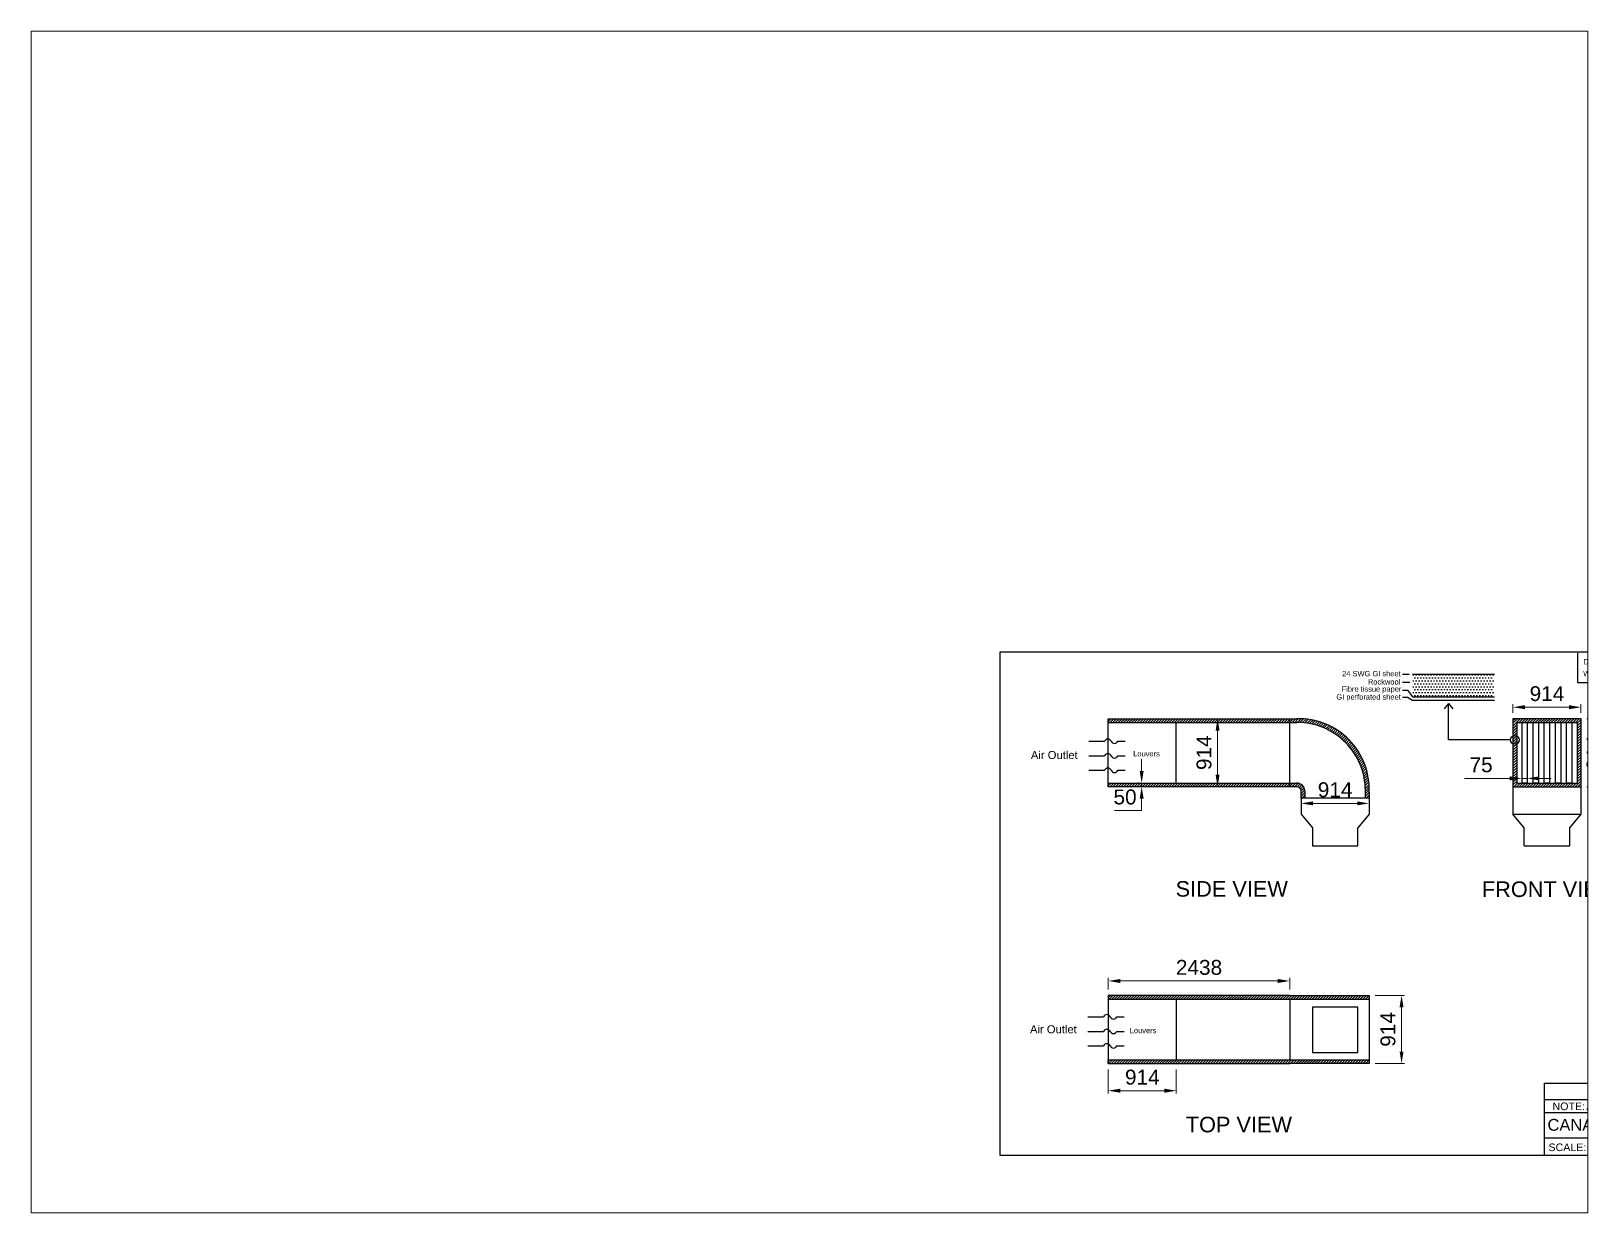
# Paper-space layout 'Layout1' of a CAD drawing. Header units: millimetres. Extents: x 26 to 231, y 20 to 176.
# The model-space entities are those that its viewports show. They can reach past a viewport. Long polylines and large blocks are cut down to what shows.
import ezdxf

# ---------------------------------------------------------------- set-up
doc = ezdxf.new("R2010")
doc.units = ezdxf.units.MM
doc.linetypes.add('DASHEDX2', pattern=[38.1, 25.4, -12.7])
doc.layers.add('M-HVAC-EXHA', color=6, linetype='Continuous')
doc.layers.add('text', color=3, linetype='Continuous')
doc.styles.get("Standard").update_dxf_attribs({"font": 'Arial.ttf'})
doc.dimstyles.new('ISO-25', dxfattribs={"dimscale": 80, "dimtxt": 2.5, "dimasz": 2, "dimexe": 0.5, "dimexo": 1, "dimgap": 1, "dimtad": 3, "dimtoh": 1, "dimdec": 0, "dimdsep": 46, "dimtxsty": 'Standard', "dimcen": 1, "dimclrd": 1, "dimclre": 1, "dimclrt": 5, "dimadec": 5, "dimazin": 0, "dimtfac": 1, "dimtdec": 0, "dimtmove": 0, "dimatfit": 3, "dimfxl": 1, "dimlwd": 0, "dimlwe": 0, "dimarcsym": 0})

# ---------------------------------------------------------------- blocks, each defined once
blk = doc.blocks.new('*D22')
at = {"color": 1, "lineweight": 0, "transparency": 16777216}
for p, q in [((15359, -3429), (15359, -3315)), ((16273, -3429), (16273, -3315)), ((15519, -3355), (16113, -3355))]:
    blk.add_line(p, q, dxfattribs=at)
at = {"color": 1, "transparency": 16777216}
for points in [[(15519, -3328), (15519, -3382), (15359, -3355)], [(16113, -3328), (16113, -3382), (16273, -3355)]]:
    blk.add_solid(points, dxfattribs=at)
at = {"layer": 'Defpoints', "color": 0, "transparency": 16777216}
for p in [(15359, -3509), (16273, -3355), (16273, -3509)]:
    blk.add_point(p, dxfattribs=at)
at = {"color": 5, "transparency": 16777216, "insert": (15816, -3174), "char_height": 200, "attachment_point": 5}
blk.add_mtext('914', dxfattribs=at)
blk = doc.blocks.new('*D24')
at = {"color": 1, "lineweight": 0, "transparency": 16777216}
for p, q in [((9921, -7146), (9921, -6992)), ((10081, -7032), (12199, -7032)), ((12359, -7146), (12359, -6992))]:
    blk.add_line(p, q, dxfattribs=at)
at = {"color": 1, "transparency": 16777216}
for points in [[(10081, -7006), (10081, -7059), (9921, -7032)], [(12199, -7006), (12199, -7059), (12359, -7032)]]:
    blk.add_solid(points, dxfattribs=at)
at = {"layer": 'Defpoints', "color": 0, "transparency": 16777216}
for p in [(12359, -7032), (9921, -7226), (12359, -7226)]:
    blk.add_point(p, dxfattribs=at)
at = {"color": 5, "transparency": 16777216, "insert": (11140, -6851), "char_height": 200, "attachment_point": 5}
blk.add_mtext('2438', dxfattribs=at)
blk = doc.blocks.new('*D26')
at = {"color": 1, "lineweight": 0, "transparency": 16777216}
for p, q in [((9921, -8220), (9921, -8546)), ((10835, -8220), (10835, -8546)), ((10081, -8506), (10675, -8506))]:
    blk.add_line(p, q, dxfattribs=at)
at = {"color": 1, "transparency": 16777216}
for points in [[(10081, -8479), (10081, -8533), (9921, -8506)], [(10675, -8479), (10675, -8533), (10835, -8506)]]:
    blk.add_solid(points, dxfattribs=at)
at = {"layer": 'Defpoints', "color": 0, "transparency": 16777216}
for p in [(9921, -8140), (10835, -8140), (10835, -8506)]:
    blk.add_point(p, dxfattribs=at)
at = {"color": 5, "transparency": 16777216, "insert": (10378, -8325), "char_height": 200, "attachment_point": 5}
blk.add_mtext('914', dxfattribs=at)
blk = doc.blocks.new('*D27')
at = {"color": 1, "lineweight": 0, "transparency": 16777216}
for p, q in [((13506, -7226), (13902, -7226)), ((13862, -7980), (13862, -7386)), ((13506, -8140), (13902, -8140))]:
    blk.add_line(p, q, dxfattribs=at)
at = {"color": 1, "transparency": 16777216}
for points in [[(13835, -7386), (13888, -7386), (13862, -7226)], [(13835, -7980), (13888, -7980), (13862, -8140)]]:
    blk.add_solid(points, dxfattribs=at)
at = {"layer": 'Defpoints', "color": 0, "transparency": 16777216}
for p in [(13426, -7226), (13862, -7226), (13426, -8140)]:
    blk.add_point(p, dxfattribs=at)
at = {"color": 5, "transparency": 16777216, "insert": (13680, -7683), "char_height": 200, "attachment_point": 5, "rotation": 90}
blk.add_mtext('914', dxfattribs=at)
blk = doc.blocks.new('*U28')
for p, q in [((-37.5, 407.2), (-37.5, -407.2)), ((-37.5, 407.2), (37.5, 407.2)), ((37.5, 407.2), (37.5, -407.2)), ((37.5, -407.2), (-37.5, -407.2))]:
    blk.add_line(p, q)
blk = doc.blocks.new('*U29')
at = {"color": 0, "linetype": 'ByBlock', "lineweight": -2, "transparency": 16777216}
for p in [(0, 0), (150, 0), (300, 0), (450, 0), (600, 0)]:
    blk.add_blockref('*U28', p, dxfattribs=at)
blk = doc.blocks.new('*D32')
at = {"color": 1, "lineweight": 0, "transparency": 16777216}
for p, q in [((16353, -3509), (16671, -3509)), ((16631, -3669), (16631, -4263)), ((16353, -4423), (16671, -4423))]:
    blk.add_line(p, q, dxfattribs=at)
at = {"color": 1, "transparency": 16777216}
for points in [[(16605, -3669), (16658, -3669), (16631, -3509)], [(16605, -4263), (16658, -4263), (16631, -4423)]]:
    blk.add_solid(points, dxfattribs=at)
at = {"layer": 'Defpoints', "color": 0, "transparency": 16777216}
for p in [(16273, -3509), (16273, -4423), (16631, -4423)]:
    blk.add_point(p, dxfattribs=at)
at = {"color": 5, "transparency": 16777216, "insert": (16450, -3966), "char_height": 200, "attachment_point": 5, "rotation": 90}
blk.add_mtext('914', dxfattribs=at)
blk = doc.blocks.new('*D33')
at = {"color": 1, "lineweight": 0, "transparency": 16777216}
for p, q in [((11373, -3509), (11429, -3509)), ((11389, -4263), (11389, -3669)), ((11373, -4423), (11429, -4423))]:
    blk.add_line(p, q, dxfattribs=at)
at = {"color": 1, "transparency": 16777216}
for points in [[(11363, -3669), (11416, -3669), (11389, -3509)], [(11363, -4263), (11416, -4263), (11389, -4423)]]:
    blk.add_solid(points, dxfattribs=at)
at = {"layer": 'Defpoints', "color": 0, "transparency": 16777216}
for p in [(11293, -3509), (11389, -3509), (11293, -4423)]:
    blk.add_point(p, dxfattribs=at)
at = {"color": 5, "transparency": 16777216, "insert": (11208, -3966), "char_height": 200, "attachment_point": 5, "rotation": 90}
blk.add_mtext('914', dxfattribs=at)
blk = doc.blocks.new('Return Air -1')
for p, q in [((128, 0), (0, 0)), ((613, 0), (348, 0))]:
    blk.add_line(p, q)
blk.add_lwpolyline([(613, 0, 0, 98.8, 0), (391, 0, 0, 0, 0), (388, 0, 0, 0, 0)], format="xyseb")
for centre, start, end in [((183, -22), 21.98, 158.02), ((293, 22), 201.98, 338.02)]:
    blk.add_arc(centre, 59.1, start, end)
blk = doc.blocks.new('*D37')
at = {"color": 1, "lineweight": 0, "transparency": 16777216}
for p, q in [((15316, -4311), (14707, -4311)), ((15551, -4311), (15476, -4311)), ((15476, -4377), (15476, -4351)), ((15551, -4377), (15551, -4351)), ((15711, -4311), (15871, -4311))]:
    blk.add_line(p, q, dxfattribs=at)
at = {"color": 1, "transparency": 16777216}
for points in [[(15316, -4284), (15316, -4338), (15476, -4311)], [(15711, -4284), (15711, -4338), (15551, -4311)]]:
    blk.add_solid(points, dxfattribs=at)
at = {"layer": 'Defpoints', "color": 0, "transparency": 16777216}
for p in [(15476, -4297), (15476, -4311), (15551, -4297)]:
    blk.add_point(p, dxfattribs=at)
at = {"color": 5, "transparency": 16777216, "insert": (14931, -4130), "char_height": 200, "attachment_point": 5}
blk.add_mtext('75', dxfattribs=at)
blk = doc.blocks.new('*D42')
at = {"color": 1, "lineweight": 0, "transparency": 16777216}
for p, q in [((10369, -4213), (10369, -4053)), ((10320, -4373), (10329, -4373)), ((10369, -4373), (10369, -4423)), ((10320, -4423), (10329, -4423)), ((10369, -4583), (10369, -4743)), ((10369, -4743), (10003, -4743))]:
    blk.add_line(p, q, dxfattribs=at)
at = {"color": 1, "transparency": 16777216}
for points in [[(10343, -4213), (10396, -4213), (10369, -4373)], [(10343, -4583), (10396, -4583), (10369, -4423)]]:
    blk.add_solid(points, dxfattribs=at)
at = {"layer": 'Defpoints', "color": 0, "transparency": 16777216}
for p in [(10400, -4373), (10369, -4423), (10400, -4423)]:
    blk.add_point(p, dxfattribs=at)
at = {"color": 5, "transparency": 16777216, "insert": (10146, -4562), "char_height": 200, "attachment_point": 5}
blk.add_mtext('50', dxfattribs=at)
blk = doc.blocks.new('*D46')
at = {"color": 1, "lineweight": 0, "transparency": 16777216}
for p, q in [((12511, -4712), (12511, -4607)), ((12671, -4647), (13266, -4647)), ((13426, -4712), (13426, -4607))]:
    blk.add_line(p, q, dxfattribs=at)
at = {"color": 1, "transparency": 16777216}
for points in [[(12671, -4620), (12671, -4673), (12511, -4647)], [(13266, -4620), (13266, -4673), (13426, -4647)]]:
    blk.add_solid(points, dxfattribs=at)
at = {"layer": 'Defpoints', "color": 0, "transparency": 16777216}
for p in [(12511, -4792), (13426, -4647), (13426, -4792)]:
    blk.add_point(p, dxfattribs=at)
at = {"color": 5, "transparency": 16777216, "insert": (12969, -4465), "char_height": 200, "attachment_point": 5}
blk.add_mtext('914', dxfattribs=at)

msp = doc.modelspace()

# ---------------------------------------------------------------- hatches: boundary and pattern name
h = msp.add_hatch()
h.set_pattern_fill('DOTS', color=256, scale=25, style=0)
h.set_pattern_definition([(0, (11956.255, -4270.193), (19.84375, 39.6875), [0, -39.6875])])
h.paths.add_polyline_path([(14008.6, -3213.9), (15108.6, -3213.9), (15108.6, -2909.4), (14008.6, -2909.4)])
at = {"true_color": 0x939598}
h = msp.add_hatch(dxfattribs=at)
h.set_pattern_fill('ANSI31', color=252, scale=8)
h.paths.add_polyline_path([(12456.3, -3508.9), (12358.9, -3508.9), (12358.9, -3558.9), (12456.3, -3558.9, -0.4152566), (13375.7, -4478.3), (13375.7, -4575.7), (13425.7, -4575.7), (13425.7, -4495.7, 0.4349217)])
h.paths.add_polyline_path([(12358.9, -4373.3), (9920.5, -4373.3), (9920.5, -4423.3), (12358.9, -4423.3)])
h = msp.add_hatch(dxfattribs=at)
h.set_pattern_fill('ANSI31', color=252, scale=8)
h.paths.add_polyline_path([(12358.9, -3508.9), (9920.5, -3508.9), (9920.5, -3558.9), (12358.9, -3558.9)])
h = msp.add_hatch(dxfattribs=at)
h.set_pattern_fill('ANSI31', color=252, scale=8)
h.paths.add_polyline_path([(16273.3, -3508.9), (16223.3, -3508.9), (15358.9, -3508.9), (15358.9, -4423.3), (16273.3, -4423.3)])
h.paths.add_polyline_path([(16223.3, -3558.9), (16223.3, -4373.3), (15408.9, -4373.3), (15408.9, -3558.9)], flags=16)
h = msp.add_hatch(dxfattribs=at)
h.set_pattern_fill('ANSI31', color=252, scale=8)
h.paths.add_polyline_path([(12456.3, -4373.3), (12358.9, -4373.3), (12358.9, -4423.3), (12456.3, -4423.3, -0.4142136), (12511.3, -4478.3), (12511.3, -4575.7), (12561.3, -4575.7), (12561.3, -4478.3, 0.3951832)])
h = msp.add_hatch(dxfattribs=at)
h.set_pattern_fill('ANSI31', color=252, scale=8)
h.paths.add_polyline_path([(13425.7, -7225.8), (12358.9, -7225.8), (9920.5, -7225.8), (9920.5, -7275.8), (13425.7, -7275.8)])
h.paths.add_polyline_path([(13425.7, -8090.2), (9920.5, -8090.2), (9920.5, -8140.2), (10834.9, -8140.2), (12358.9, -8140.2), (13425.7, -8140.2)])

# ---------------------------------------------------------------- linework, layer by layer
at = {"color": 5}
for p, q in [((16227.9, -2627.2), (16227.9, -3023)), ((16227.9, -3023), (18114.7, -3023))]:
    msp.add_line(p, q, dxfattribs=at)
at = {"color": 8}
for p, q in [((13874.8, -2909.4), (13963.2, -2909.4)), ((13874.8, -3019.3), (13974.2, -3019.3)), ((13874.8, -3124.5), (13942.6, -3124.5)), ((13942.6, -3124.5), (14008.6, -3213.9)), ((13874.8, -3221.7), (13942.6, -3221.7)), ((13942.6, -3221.7), (14008.6, -3261.9)), ((14494.7, -3305.9), (14436.5, -3377.6)), ((14494.7, -3305.9), (14552.9, -3377.6))]:
    msp.add_line(p, q, dxfattribs=at)
for p, q in [((14008.6, -2909.4), (15108.6, -2909.4)), ((14008.6, -3213.9), (15108.6, -3213.9)), ((14008.6, -3261.9), (15108.6, -3261.9)), ((14494.7, -3794.5), (14494.7, -3305.9)), ((9920.5, -4423.3), (9920.5, -3508.9)), ((9920.5, -3508.9), (12358.9, -3508.9)), ((12358.9, -4423.3), (12358.9, -3508.9)), ((12358.9, -3508.9), (12456.3, -3508.9)), ((15358.9, -3508.9), (15358.9, -4423.3)), ((16273.3, -3508.9), (15358.9, -3508.9)), ((16273.3, -3508.9), (16223.3, -3508.9)), ((16273.3, -4423.3), (16273.3, -3508.9)), ((12358.9, -3558.9), (12456.3, -3558.9)), ((15408.9, -3558.9), (16223.3, -3558.9)), ((15408.9, -3558.9), (15408.9, -4373.3)), ((16223.3, -3558.9), (16223.3, -4373.3)), ((15326.7, -3794.5), (14494.7, -3794.5)), ((12358.9, -4373.3), (12456.3, -4373.3)), ((15408.9, -4373.3), (16223.3, -4373.3)), ((12358.9, -4423.3), (9920.5, -4423.3)), ((12456.3, -4423.3), (12358.9, -4423.3)), ((12511.3, -4575.7), (12511.3, -4478.3)), ((13425.7, -4575.7), (12511.3, -4575.7)), ((12511.3, -4575.7), (12511.3, -4792.2)), ((12561.3, -4478.3), (12561.3, -4575.7)), ((13375.7, -4575.7), (13375.7, -4478.3)), ((13425.7, -4575.7), (13375.7, -4575.7)), ((13425.7, -4495.7), (13425.7, -4575.7)), ((13425.7, -4575.7), (13425.7, -4792.2)), ((15358.9, -4423.3), (16273.3, -4423.3)), ((15358.9, -4423.3), (15358.9, -4792.2)), ((15538, -4423.3), (15613, -4423.3)), ((16273.3, -4792.2), (16273.3, -4423.3)), ((12511.3, -4792.2), (12663.7, -4976.9)), ((13425.7, -4792.2), (13273.3, -4976.9)), ((15358.9, -4792.2), (16273.3, -4792.2)), ((15358.9, -4792.2), (15816.1, -4792.2)), ((15511.3, -4976.9), (15358.9, -4792.2)), ((16120.9, -4976.9), (16273.3, -4792.2)), ((12663.7, -4976.9), (12663.7, -5216.9)), ((13273.3, -5216.9), (13273.3, -4976.9)), ((15511.3, -5216.9), (15511.3, -4976.9)), ((16120.9, -5216.9), (16120.9, -4976.9)), ((12663.7, -5216.9), (13273.3, -5216.9)), ((12663.7, -5216.9), (12968.5, -5216.9)), ((15511.3, -5216.9), (16120.9, -5216.9)), ((9920.5, -7225.8), (9920.5, -8140.2)), ((12358.9, -7225.8), (9920.5, -7225.8)), ((10834.9, -7225.8), (9920.5, -7225.8)), ((9920.5, -7225.8), (9920.5, -8140.2)), ((9920.5, -7225.8), (9920.5, -7275.8)), ((9920.5, -7275.8), (13425.7, -7275.8)), ((12358.9, -7225.8), (13425.7, -7225.8)), ((12358.9, -7275.8), (12358.9, -8090.2)), ((13425.7, -7225.8), (13425.7, -8140.2)), ((9920.5, -8140.2), (9920.5, -8090.2)), ((9920.5, -8090.2), (13425.7, -8090.2)), ((9920.5, -8140.2), (12358.9, -8140.2)), ((9920.5, -8140.2), (10834.9, -8140.2)), ((13425.7, -8140.2), (12358.9, -8140.2)), ((15776.6, -8405.8), (18114.7, -8405.8)), ((15776.6, -8405.8), (15776.6, -9370.6)), ((15776.6, -8626), (18114.7, -8626)), ((15776.6, -8801.1), (18114.7, -8801.1)), ((15776.6, -9137.4), (18114.7, -9137.4))]:
    msp.add_line(p, q)
at = {"color": 8, "ltscale": 3000}
for p, q in [((9920.5, -3558.9), (12358.9, -3558.9)), ((9920.5, -4373.3), (12358.9, -4373.3))]:
    msp.add_line(p, q, dxfattribs=at)
at = {"color": 8, "linetype": 'DASHEDX2', "ltscale": 3000}
for p, q in [((10834.9, -4373.3), (10834.9, -3558.9)), ((10834.9, -7275.8), (10834.9, -8090.2))]:
    msp.add_line(p, q, dxfattribs=at)
at = {"color": 8, "linetype": 'DASHEDX2', "ltscale": 4000}
for p, q in [((13273.3, -7383), (12663.7, -7383)), ((12663.7, -7383), (12663.7, -7993)), ((13273.3, -7993), (13273.3, -7383)), ((12663.7, -7993), (13273.3, -7993))]:
    msp.add_line(p, q, dxfattribs=at)
at = {"color": 5}
msp.add_lwpolyline([(18114.7, -2615.1), (8461.4, -2615.1), (8461.4, -9370.6), (18114.7, -9370.6)], close=True, dxfattribs=at)
msp.add_circle((15385.1, -3794.5), 58.4)
for centre, radius, start, end in [((12481.1, -4454.1), 945.5, 357.47984, 91.50092), ((12458, -4476.7), 917.8, 359.89801, 90.10199), ((12452.8, -4481.9), 108.6, 1.8738, 88.1262), ((12456.3, -4478.3), 55, 0, 90)]:
    msp.add_arc(centre, radius, start, end)

# ---------------------------------------------------------------- block references
msp.add_blockref('*U29', (15513.4, -3966.1))
at = {"layer": 'M-HVAC-EXHA', "xscale": 0.8, "yscale": 0.8, "zscale": 0.8, "rotation": 180.0007253706572}
for p in [(10149.6, -3812.6), (10149.6, -4007.6), (10149.6, -4202.6), (10136, -7514.4), (10136, -7709.5), (10136, -7904.5)]:
    msp.add_blockref('Return Air -1', p, dxfattribs=at)

# ---------------------------------------------------------------- texts
at = {"color": 8}
for s, height, p in [('24 SWG GI sheet', 71.948, (13062.8, -2940.1)), ('Fibre tissue paper', 71.948, (13055.6, -3146.2)), ('Rockwool', 71.95, (13409.5, -3050.8)), ('GI perforated sheet', 71.948, (12985.7, -3252.9)), ('Air Outlet', 107.92, (8880.8, -4050.9)), ('Louvers', 71.95, (10255.7, -4015.7)), ('Air Outlet', 107.92, (8868.7, -7735.1)), ('Louvers', 71.95, (10209.9, -7733.9))]:
    msp.add_text(s, height=height, dxfattribs=at).set_placement(p)
for s, height, p in [('SIDE VIEW', 208.97, (10825.7, -5899.6)), ('FRONT VIEW', 208.97, (14941.2, -5904.3)), ('NOTE:', 102.34, (15890.4, -8767.3)), ('All DIMENSIONS ARE IN MM.', 84.355, (16344, -8766.7)), ('TOP VIEW', 208.97, (10962.5, -9065.4)), ('CANARA ACOUSTICS', 158.466, (15823.1, -9043.9)), ('SCALE: 1:1', 102.02, (15836.9, -9317.5))]:
    msp.add_text(s, height=height).set_placement(p)
at = {"layer": 'text', "color": 5}
for s, p in [('DO NOT SCALE THE DRAWING', (16303.4, -2781.1)), ('WORK WITH DIMENSIONS ONLY', (16303.4, -2941.3))]:
    msp.add_text(s, height=72.118, dxfattribs=at).set_placement(p)

# ---------------------------------------------------------------- dimensions: what is measured, and where the dimension line sits
for p1, p2, distance, picture, middle in [((15358.9, -3508.9), (16273.3, -3508.9), 154, '*D22', (15816.1, -3173.6)), ((9920.5, -7225.8), (12358.9, -7225.8), 193.5, '*D24', (11139.7, -6851))]:
    dim = msp.add_aligned_dim(p1=p1, p2=p2, distance=distance, dimstyle='ISO-25')
    dim.commit()
    dim.dimension.update_dxf_attribs({"geometry": picture, "text_midpoint": middle})
for base, p1, p2, picture, middle in [((11389.2, -3508.9), (11293.2, -4423.3), (11293.2, -3508.9), '*D33', (11207.8, -3966.1)), ((16631.2, -4423.3), (16273.3, -3508.9), (16273.3, -4423.3), '*D32', (16449.8, -3966.1)), ((10369.4, -4423.3), (10399.9, -4373.3), (10399.9, -4423.3), '*D42', (10146.2, -4561.9)), ((13861.8, -7225.8), (13425.7, -8140.2), (13425.7, -7225.8), '*D27', (13680.4, -7683))]:
    dim = msp.add_linear_dim(base=base, p1=p1, p2=p2, angle=90, dimstyle='ISO-25')
    dim.commit()
    dim.dimension.update_dxf_attribs({"geometry": picture, "text_midpoint": middle})
for base, p1, p2, picture, middle in [((15475.9, -4311.1), (15550.9, -4297.1), (15475.9, -4297.1), '*D37', (14931.2, -4129.7)), ((13425.7, -4646.6), (12511.3, -4792.2), (13425.7, -4792.2), '*D46', (12968.5, -4465.3)), ((10834.9, -8506.1), (9920.5, -8140.2), (10834.9, -8140.2), '*D26', (10377.7, -8324.8))]:
    dim = msp.add_linear_dim(base=base, p1=p1, p2=p2, dimstyle='ISO-25')
    dim.commit()
    dim.dimension.update_dxf_attribs({"geometry": picture, "text_midpoint": middle})

psp = doc.layouts.get("Layout1")

# ---------------------------------------------------------------- viewports
at = {"layer": '0', "color": 2}
psp.add_viewport(center=(128.5, 97.5), size=(205.6, 156), view_center_point=(5905.54, -2210.43), view_height=15873.0092, dxfattribs=at)

doc.saveas('drawing.dxf')
